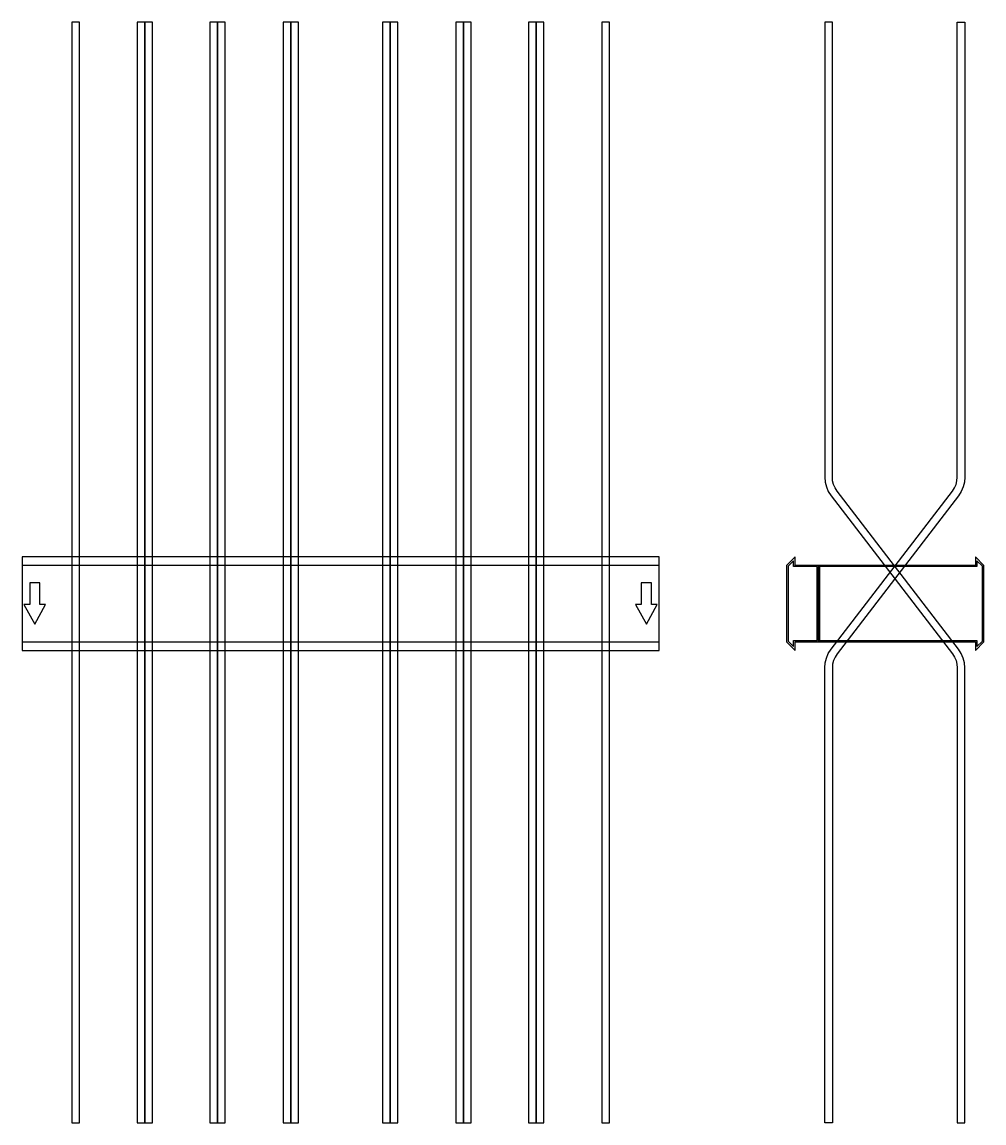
# Model space of a CAD drawing. Extents: x 0 to 1510, y -815 to 913.
import ezdxf

# ---------------------------------------------------------------- set-up
doc = ezdxf.new("R2010")
doc.units = 0
doc.layers.add('Halfen', color=7, linetype='CONTINUOUS')

msp = doc.modelspace()

# ---------------------------------------------------------------- linework, layer by layer
at = {"layer": 'Halfen', "color": 7}
for points in [[(90, -815.455), (90, 913.129), (78, 913.129), (78, -815.455)], [(193, -815.455), (193, 913.129), (181, 913.129), (181, -815.455)], [(205, -815.455), (205, 913.129), (193, 913.129), (193, -815.455)], [(307, -815.455), (307, 913.129), (295, 913.129), (295, -815.455)], [(319, -815.455), (319, 913.129), (307, 913.129), (307, -815.455)], [(422, -815.455), (422, 913.129), (410, 913.129), (410, -815.455)], [(434, -815.455), (434, 913.129), (422, 913.129), (422, -815.455)], [(578, -815.455), (578, 913.129), (566, 913.129), (566, -815.455)], [(590, -815.455), (590, 913.129), (578, 913.129), (578, -815.455)], [(693, -815.455), (693, 913.129), (681, 913.129), (681, -815.455)], [(705, -815.455), (705, 913.129), (693, 913.129), (693, -815.455)], [(807, -815.455), (807, 913.129), (795, 913.129), (795, -815.455)], [(819, -815.455), (819, 913.129), (807, 913.129), (807, -815.455)], [(922, -815.455), (922, 913.129), (910, 913.129), (910, -815.455)], [(1480, -815.455), (1480, -100.956), (1479.359, -93.137), (1477.453, -85.527), (1474.332, -78.329), (1470.081, -71.735), (1279.439, 176.714), (1276.251, 181.659), (1273.911, 187.057), (1272.481, 192.765), (1272, 198.629), (1272, 252.129), (1272, 913.129), (1260, 913.129), (1260, 252.129), (1260, 198.629), (1260.641, 190.81), (1262.547, 183.2), (1265.668, 176.002), (1269.919, 169.409), (1460.561, -79.04), (1463.749, -83.986), (1466.089, -89.384), (1467.519, -95.092), (1468, -100.956), (1468, -815.455)], [(1260, -815.455), (1260, -100.956), (1260.641, -93.137), (1262.547, -85.527), (1265.668, -78.329), (1269.919, -71.735), (1460.561, 176.714), (1463.749, 181.659), (1466.089, 187.057), (1467.519, 192.765), (1468, 198.629), (1468, 252.129), (1468, 913.129), (1480, 913.129), (1480, 252.129), (1480, 198.629), (1479.359, 190.81), (1477.453, 183.2), (1474.332, 176.002), (1470.081, 169.409), (1279.439, -79.04), (1276.251, -83.986), (1273.911, -89.384), (1272.481, -95.092), (1272, -100.956), (1272, -815.455)], [(0, -73.5), (1000, -73.5), (1000, 73.5), (0, 73.5)], [(1250, -60), (1250, 60), (1213.5, 60), (1213.5, 73.5), (1200, 60), (1200, -60), (1213.5, -73.5), (1213.5, -60)], [(1510, -60), (1510, 60), (1496.5, 73.5), (1496.5, 60), (1250, 60), (1250, -60), (1496.5, -60), (1496.5, -73.5)], [(0, -60), (1000, -60), (1000, 60), (0, 60)], [(1248, -58), (1248, 58), (1211, 58), (1211, 67.25), (1202.5, 58.75), (1202.5, -58.75), (1211, -67.25), (1211, -58)], [(1507.5, -58.75), (1507.5, 58.75), (1499, 67.25), (1499, 58), (1252, 58), (1252, -58), (1499, -58), (1499, -67.25)], [(20, -32.5), (37, -1.5), (28, -1.5), (28, 32.5), (12, 32.5), (12, -1.5), (3, -1.5)], [(980, -32.5), (997, -1.5), (988, -1.5), (988, 32.5), (972, 32.5), (972, -1.5), (963, -1.5)]]:
    msp.add_lwpolyline(points, close=True, dxfattribs=at)

doc.saveas('drawing.dxf')
